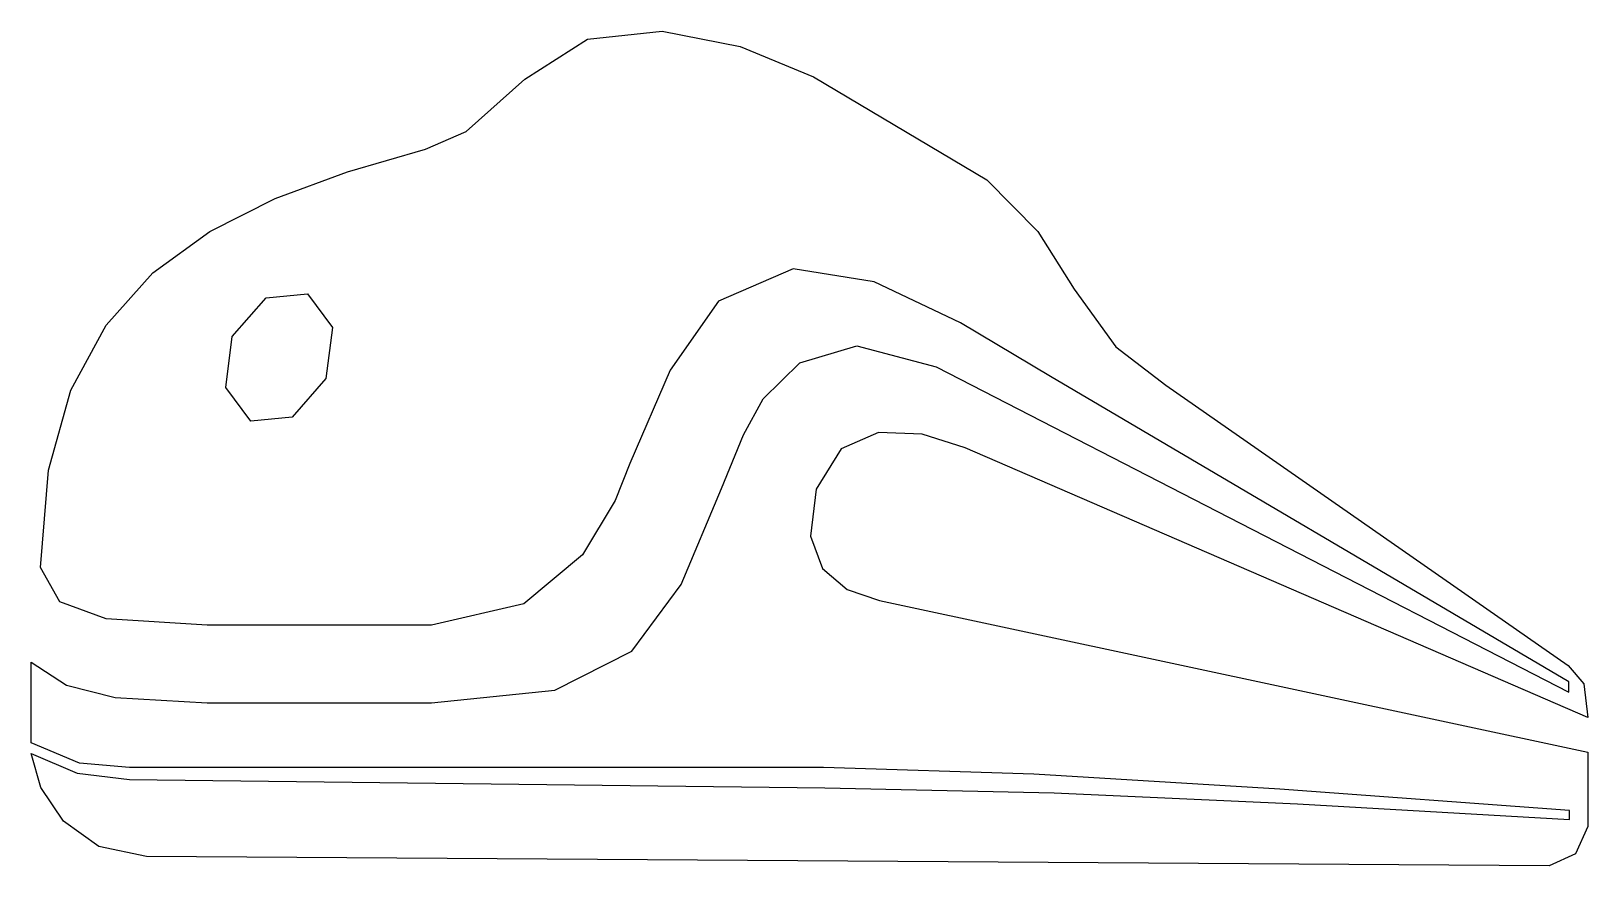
# Model space of a CAD drawing. Extents: x -12.1 to 62.1, y 5.1 to 44.9.
import ezdxf

# ---------------------------------------------------------------- set-up
doc = ezdxf.new("R2010")
doc.units = 0
doc.layers.get('0').update_dxf_attribs({"linetype": 'CONTINUOUS'})

msp = doc.modelspace()

# ---------------------------------------------------------------- linework, layer by layer
at = {"color": 1}
for points in [[(-11.690363, 19.319923), (-11.319656, 23.968473), (-10.255414, 27.790939), (-8.569427, 30.892829), (-6.333499, 33.379636), (-3.619427, 35.356902), (-0.499008, 36.929994), (2.955951, 38.204476), (6.673662, 39.285793), (8.614226, 40.13537), (11.415784, 42.629765), (14.404055, 44.546187), (17.965861, 44.926623), (21.69582, 44.187147), (25.188443, 42.74378), (33.458915, 37.822528), (35.8999, 35.365024), (37.636329, 32.601354), (39.613651, 29.86083), (42.007302, 28.020653), (61.200383, 14.641872), (61.953338, 13.764822), (62.142618, 12.159042), (32.43416, 25.029843), (30.37669, 25.690785), (28.298194, 25.77115), (26.509218, 24.986076), (25.320358, 23.051112), (25.043951, 20.821187), (25.619823, 19.266541), (26.799728, 18.275619), (28.335492, 17.73702), (62.142624, 10.500713), (62.142624, 6.957774), (61.549494, 5.646448), (60.295858, 5.073376), (-6.640014, 5.525725), (-8.907565, 6.005384), (-10.590846, 7.214653), (-11.674362, 8.809002), (-12.142623, 10.444164), (-9.941898, 9.505685), (-7.440908, 9.200399), (25.725713, 8.79808), (36.677843, 8.561601), (48.292808, 8.04118), (61.260087, 7.284105), (61.260087, 7.710574), (47.443585, 8.742513), (35.704932, 9.452108), (25.66337, 9.774462), (-7.440908, 9.774462), (-9.832256, 9.982059), (-12.142623, 10.952853), (-12.142623, 14.797281), (-10.453109, 13.698847), (-8.125084, 13.119602), (-3.750317, 12.85518), (6.956049, 12.85518), (12.84189, 13.46128), (16.524524, 15.324303), (18.883373, 18.511077), (20.797649, 23.088868), (21.852944, 25.651745), (22.792441, 27.37089), (24.546133, 29.095878), (27.252284, 29.90905), (31.04911, 28.892971), (61.233437, 13.360476), (61.233437, 13.866769), (36.502021, 28.444594), (32.197779, 30.996371), (28.089532, 32.964896), (24.22626, 33.57225), (20.656885, 32.040596), (18.344625, 28.733615), (16.419295, 24.278116), (15.719036, 22.523487), (14.16034, 19.930739), (11.365306, 17.581787), (6.956049, 16.558539), (-3.750317, 16.558539), (-8.561693, 16.869249), (-10.765239, 17.684787), (-11.690361, 19.319923), (-11.690363, 19.319923)], [(1.927604, 28.344072), (0.312179, 26.492206), (-1.666683, 26.311677), (-2.849789, 27.908236), (-2.544096, 30.346503), (-0.92867, 32.198287), (1.05019, 32.378833), (2.233299, 30.782353), (1.927604, 28.344072)]]:
    msp.add_lwpolyline(points, dxfattribs=at)

doc.saveas('drawing.dxf')
